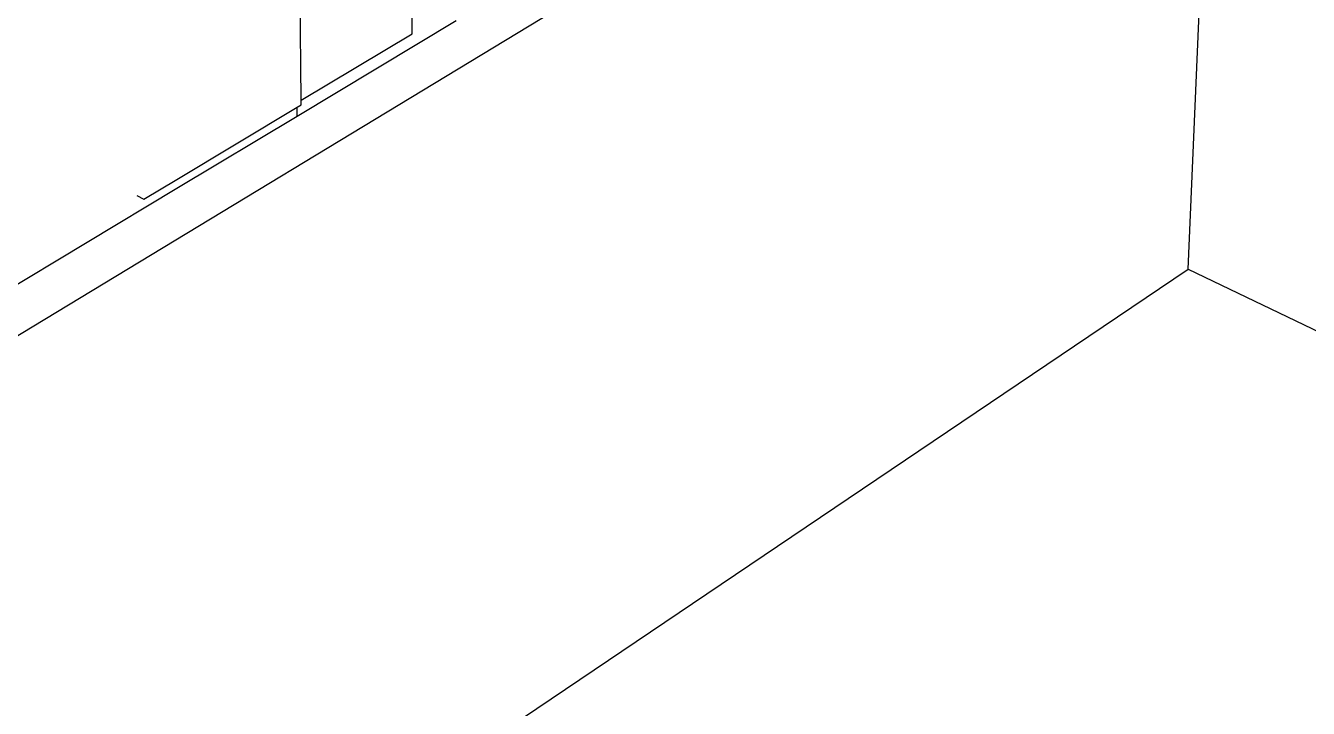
# Model space of a CAD drawing. Header units: millimetres. Extents: x -650 to 3773, y 316 to 2389.
# Drawn here: x -221.8 to 16, y 926.9 to 1053.5 of the extents above; entities that cross this region are included whole.
import ezdxf

# ---------------------------------------------------------------- set-up
doc = ezdxf.new("R2010")
doc.units = ezdxf.units.MM

# ---------------------------------------------------------------- blocks, each defined once
blk = doc.blocks.new('A$C32a77e9e')
for p, q in [((648.85, 435.48), (161.9, 140.55)), ((643.57, 313.2), (648.85, 435.48)), ((499.73, 357.41), (499.62, 383.41)), ((479.16, 344.54), (478.86, 371.84)), ((478.42, 341.61), (507.89, 359.31)), ((479.16, 344.54), (499.73, 356.87)), ((499.73, 356.87), (499.73, 357.41)), ((456.09, 329.85), (478.4, 343.23)), ((478.4, 343.23), (479.17, 343.69)), ((478.42, 341.61), (478.4, 343.23)), ((479.17, 343.69), (479.16, 344.54)), ((456.12, 328.21), (478.42, 341.61)), ((410.09, 300.56), (456.12, 328.21)), ((449.99, 326.19), (456.09, 329.85)), ((448.68, 326.87), (449.99, 326.19)), ((179.13, 0), (643.57, 313.2)), ((643.57, 313.2), (800.41, 237.85))]:
    blk.add_line(p, q)

msp = doc.modelspace()

# ---------------------------------------------------------------- block references
msp.add_blockref('A$C32a77e9e', (-649.87, 695.14))

doc.saveas('drawing.dxf')
